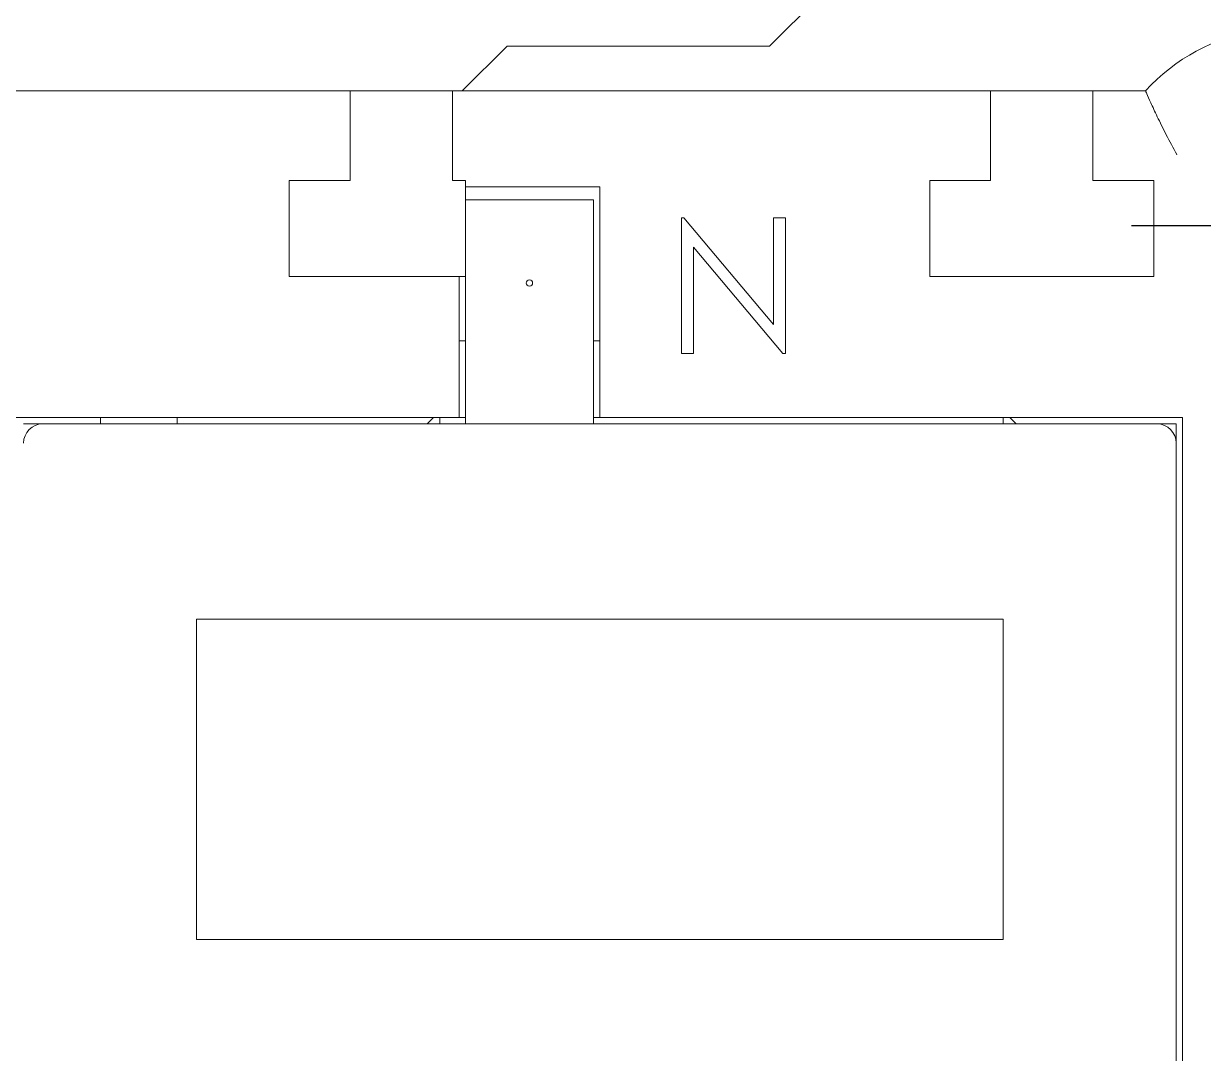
# Model space of a CAD drawing. Header units: millimetres. Extents: x 60229 to 91621, y 21923 to 36546.
# Drawn here: x 82762.3 to 82780.72, y 30072.52 to 30088.6 of the extents above; entities that cross this region are included whole.
import ezdxf

# ---------------------------------------------------------------- set-up
doc = ezdxf.new("R2010")
doc.units = ezdxf.units.MM

# ---------------------------------------------------------------- blocks, each defined once
blk = doc.blocks.new('PS2-40S3P40G-DM')
at = {"color": 7, "linetype": 'Continuous', "lineweight": 0}
for p, q in [((88.405, 48.292), (87.405, 47.292)), ((83.305, 47.292), (82.605, 46.592)), ((83.305, 47.292), (87.405, 47.292)), ((72.455, 46.592), (80.855, 46.592)), ((80.855, 46.592), (80.855, 45.592)), ((82.455, 46.592), (80.855, 46.592)), ((82.455, 46.592), (90.855, 46.592)), ((82.455, 45.592), (82.455, 46.592)), ((90.855, 46.592), (90.855, 45.592)), ((92.455, 46.592), (90.855, 46.592)), ((92.455, 46.592), (93.275, 46.592)), ((92.455, 45.592), (92.455, 46.592)), ((80.855, 45.192), (80.855, 45.592)), ((82.455, 45.592), (82.455, 45.192)), ((90.855, 45.192), (90.855, 45.592)), ((92.455, 45.592), (92.455, 45.192)), ((79.905, 43.692), (79.905, 45.192)), ((79.905, 45.192), (80.855, 45.192)), ((82.455, 45.192), (82.655, 45.192)), ((82.655, 45.192), (82.655, 45.092)), ((89.905, 43.692), (89.905, 45.192)), ((89.905, 45.192), (90.855, 45.192)), ((92.455, 45.192), (93.405, 45.192)), ((93.405, 45.192), (93.405, 43.692)), ((82.655, 45.092), (84.755, 45.092)), ((82.655, 45.092), (82.655, 44.892)), ((84.755, 45.092), (84.755, 41.492)), ((82.655, 44.892), (82.655, 41.392)), ((82.655, 44.892), (84.655, 44.892)), ((84.655, 44.892), (84.655, 41.392)), ((86.027, 44.609), (86.067, 44.609)), ((86.027, 42.492), (86.027, 44.609)), ((86.067, 44.609), (87.465, 42.943)), ((87.465, 42.943), (87.465, 44.609)), ((87.465, 44.609), (87.655, 44.609)), ((87.655, 44.609), (87.655, 42.492)), ((87.612, 42.492), (86.217, 44.154)), ((86.217, 44.154), (86.217, 42.492)), ((79.905, 43.692), (82.555, 43.692)), ((82.555, 41.492), (82.555, 43.692)), ((82.555, 43.692), (82.655, 43.692)), ((93.405, 43.692), (89.905, 43.692)), ((82.655, 42.692), (82.555, 42.692)), ((84.755, 42.692), (84.655, 42.692)), ((86.217, 42.492), (86.027, 42.492)), ((87.655, 42.492), (87.612, 42.492)), ((66.655, 41.492), (82.555, 41.492)), ((76.955, 41.492), (76.955, 41.392)), ((78.155, 41.392), (78.155, 41.492)), ((82.055, 41.392), (82.155, 41.492)), ((82.255, 41.392), (82.255, 41.492)), ((82.655, 41.492), (82.555, 41.492)), ((84.755, 41.492), (84.655, 41.492)), ((84.755, 41.492), (93.855, 41.492)), ((91.055, 41.492), (91.055, 41.392)), ((91.155, 41.492), (91.255, 41.392)), ((93.855, 41.492), (93.855, -4.308)), ((75.755, 41.392), (76.055, 41.392)), ((76.055, 41.392), (93.455, 41.392)), ((93.455, 41.392), (93.755, 41.392)), ((93.755, 41.392), (93.755, 41.092)), ((93.755, 41.092), (93.755, 40.392)), ((93.755, 40.392), (93.755, -3.208)), ((78.455, 38.342), (78.455, 33.342)), ((91.055, 38.342), (78.455, 38.342)), ((91.055, 33.342), (91.055, 38.342)), ((78.455, 33.342), (91.055, 33.342))]:
    blk.add_line(p, q, dxfattribs=at)
at = {"color": 1, "lineweight": -3}
blk.add_line((93.055, 44.492), (98.055, 44.492), dxfattribs=at)
at = {"color": 7, "linetype": 'Continuous', "lineweight": 0}
blk.add_circle((83.655, 43.592), 0.05, dxfattribs=at)
for centre, radius, start, end in [((95.555, 44.492), 3.1, 275.5534, 137.3577), ((76.055, 41.092), 0.3, 90, 180), ((93.455, 41.092), 0.3, 0, 90)]:
    blk.add_arc(centre, radius, start, end, dxfattribs=at)
blk.add_open_spline([(93.275, 46.592), (93.279, 46.583), (93.288, 46.563), (93.354, 46.413), (93.457, 46.191), (93.596, 45.908), (93.707, 45.699), (93.766, 45.594), (93.767, 45.592)], degree=3, knots=[0, 0, 0, 0, 0.189364, 0.378515, 0.573455, 0.78372, 0.995867, 1, 1, 1, 1], dxfattribs=at)

msp = doc.modelspace()

# ---------------------------------------------------------------- block references
at = {"lineweight": -2}
msp.add_blockref('PS2-40S3P40G-DM', (82686.541, 30040.954), dxfattribs=at)

doc.saveas('drawing.dxf')
